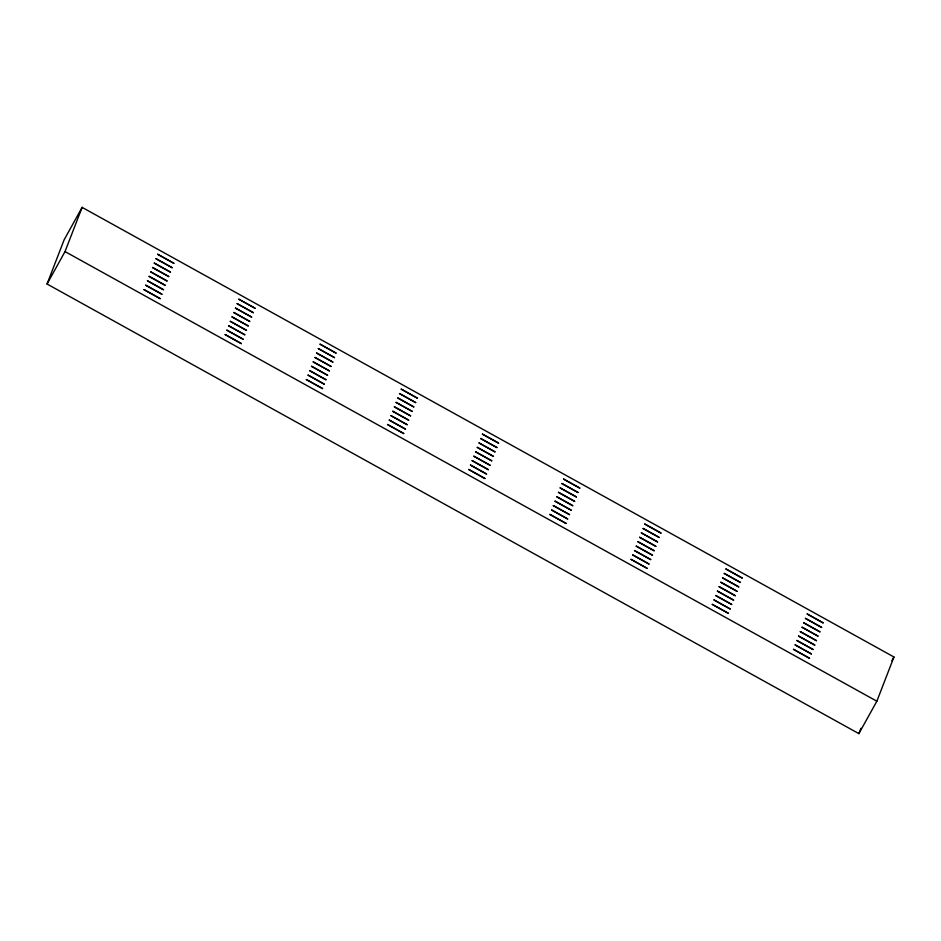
<?xml version="1.0" encoding="UTF-8"?>
<svg xmlns="http://www.w3.org/2000/svg" width="941" height="941" viewBox="0 0 941 941"><rect width="100%" height="100%" fill="white"/><g stroke="black" fill="none" stroke-linecap="round" stroke-linejoin="round"><path stroke-width="1.41" d="M47.05 284.006L64.141 239.79L82.126 207.373L893.95 656.994L876.859 701.21L858.874 733.627L47.05 284.006L65.023 251.576L82.126 207.373M858.874 733.627L860.956 728.275M891.88 660.735L893.95 656.994M65.023 251.576L876.859 701.21M157.665 254.258L173.862 263.28L157.665 254.258M155.959 258.681L172.144 267.691L155.959 258.681M154.253 263.104L170.439 272.114L154.253 263.104M152.536 267.526L168.733 276.536L152.536 267.526M150.831 271.949L167.016 280.959L150.831 271.949M149.125 276.36L165.31 285.382L149.125 276.36M147.408 280.783L163.605 289.804L147.525 280.806M145.702 285.205L161.887 294.215L145.702 285.205M143.997 289.628L160.182 298.638L143.997 289.628M238.849 299.226L255.035 308.236L238.849 299.226M237.144 303.649L253.329 312.659L237.144 303.649M235.426 308.072L251.623 317.082L235.426 308.072M233.721 312.483L249.906 321.504L233.839 312.506M232.015 316.905L248.201 325.927L232.015 316.905M230.298 321.328L246.495 330.338L230.298 321.328M228.592 325.751L244.778 334.761L228.592 325.751M226.887 330.173L243.072 339.183L226.887 330.173M225.17 334.584L241.367 343.606L225.17 334.584M320.034 344.183L336.219 353.204L320.152 344.206M318.329 348.605L334.514 357.627L318.329 348.605M316.611 353.028L332.808 362.038L316.611 353.028M314.906 357.451L331.091 366.461L314.906 357.451M313.2 361.873L329.385 370.883L313.2 361.873M311.483 366.296L327.68 375.306L311.6 366.308M309.777 370.707L325.962 379.729L309.777 370.707M308.072 375.13L324.257 384.151L308.072 375.13M306.354 379.552L322.551 388.562L306.354 379.552M401.219 389.151L417.404 398.161L401.219 389.151M399.502 393.573L415.699 402.583L399.502 393.573M397.796 397.996L413.981 407.006L397.914 398.008M396.09 402.407L412.276 411.429L396.09 402.407M394.373 406.83L410.57 415.851L394.373 406.83M392.668 411.252L408.853 420.262L392.785 411.276M390.962 415.675L407.147 424.685L390.962 415.675M389.245 420.098L405.442 429.108L389.245 420.098M387.539 424.52L403.724 433.53L387.539 424.52M482.404 434.119L498.589 443.129L482.404 434.119M480.686 438.53L496.883 447.551L480.686 438.53M478.981 442.952L495.166 451.974L479.098 442.976M477.275 447.375L493.46 456.385L477.275 447.375M475.558 451.798L491.755 460.808L475.558 451.798M473.852 456.22L490.038 465.23L473.852 456.22M472.147 460.643L488.332 469.653L472.147 460.643M470.429 465.054L486.626 474.076L470.547 465.077M468.724 469.477L484.909 478.499L468.724 469.477M563.588 479.075L579.774 488.097L563.588 479.075M561.871 483.498L578.056 492.508L561.871 483.498M560.166 487.92L576.351 496.93L560.166 487.92M558.46 492.343L574.645 501.353L558.46 492.343M556.743 496.754L572.928 505.776L556.86 496.777M555.037 501.177L571.222 510.198L555.037 501.177M553.32 505.599L569.517 514.609L553.32 505.599M551.614 510.022L567.799 519.032L551.732 510.034M549.909 514.445L566.094 523.455L549.909 514.445M644.761 524.043L660.958 533.053L644.761 524.043M643.056 528.466L659.241 537.476L643.173 528.477M641.35 532.877L657.536 541.898L641.35 532.877M639.633 537.299L655.83 546.321L639.633 537.299M637.927 541.722L654.113 550.732L637.927 541.722M636.222 546.145L652.407 555.155L636.222 546.145M634.505 550.567L650.702 559.577L634.505 550.567M632.799 554.978L648.984 564L632.799 554.978M631.093 559.401L647.279 568.423L631.093 559.401M725.946 568.999L742.143 578.021L725.946 568.999M724.241 573.422L740.426 582.432L724.241 573.422M722.535 577.845L738.72 586.855L722.535 577.845M720.818 582.267L737.003 591.277L720.818 582.267M719.112 586.69L735.297 595.7L719.112 586.69M717.407 591.101L733.592 600.123L717.407 591.101M715.689 595.524L731.875 604.545L715.807 595.547M713.984 599.946L730.169 608.956L713.984 599.946M712.266 604.369L728.463 613.379L712.266 604.369M807.131 613.967L823.316 622.977L807.249 613.979M805.425 618.39L821.611 627.4L805.425 618.39M803.708 622.813L819.905 631.823L803.708 622.813M802.003 627.224L818.188 636.245L802.12 627.247M800.297 631.646L816.482 640.668L800.297 631.646M798.58 636.069L814.777 645.079L798.58 636.069M796.874 640.492L813.059 649.502L796.874 640.492M795.169 644.914L811.354 653.924L795.169 644.914M793.451 649.325L809.648 658.347L793.569 649.349"/></g></svg>
